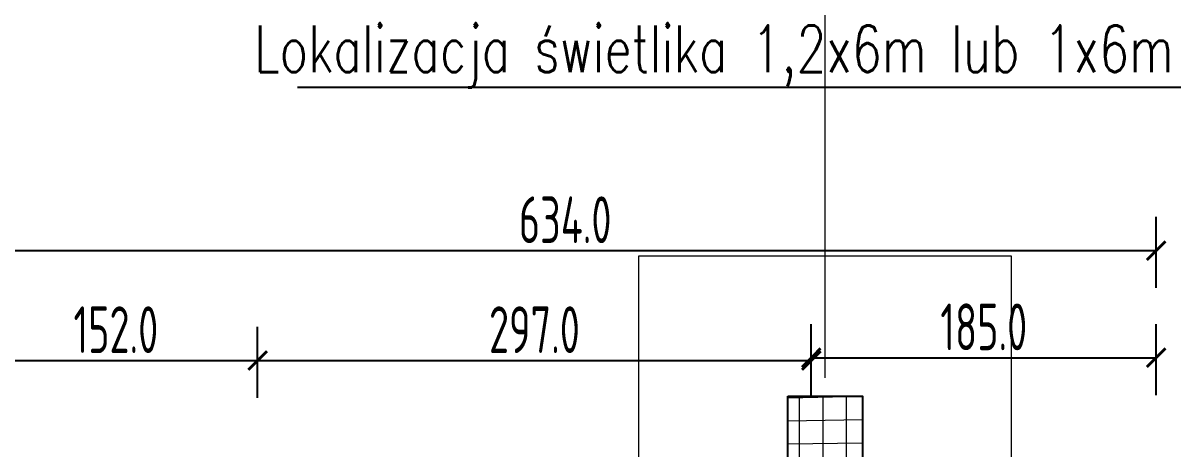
# Model space of a CAD drawing. Extents: x 6529560 to 6558080, y 5579316 to 5588131.
# Drawn here: x 6543819.47 to 6543825.64, y 5579682.44 to 5579684.72 of the extents above; entities that cross this region are included whole.
import ezdxf
from ezdxf import colors
from ezdxf.entities.mleader import LeaderData, LeaderLine
from ezdxf.math import Vec2, Vec3

# ---------------------------------------------------------------- set-up
doc = ezdxf.new("R2010")
doc.units = 0
doc.header["$MEASUREMENT"] = 0
doc.header["$PDSIZE"] = -5
doc.linetypes.add('ACAD_ISO10W100', pattern=[18, 12, -3, 0, -3])
doc.layers.get('0').update_dxf_attribs({"color": 2, "linetype": 'CONTINUOUS', "lineweight": 5})
doc.layers.get('Defpoints').update_dxf_attribs({"linetype": 'CONTINUOUS'})
for name, color, linetype, lineweight in [('arch_fundamenty na rzucie', 3, 'CONTINUOUS', 15), ('arch_osie', 181, 'CONTINUOUS', 5), ('arch_slupy wypelnienie', 9, 'CONTINUOUS', 13), ('arch_słupy', 8, 'CONTINUOUS', 25), ('arch_wymiary', 2, 'CONTINUOUS', 13)]:
    doc.layers.add(name, color=color, linetype=linetype, lineweight=lineweight)
doc.styles.add('ISO8', font='iso8.shx', dxfattribs={"width": 0.7})
doc.styles.add('styl1', font='romans.shx', dxfattribs={"width": 0.75})
doc.dimstyles.new('biura', dxfattribs={"dimtxt": 0.25, "dimasz": 0.1, "dimexe": 0.18, "dimexo": 0.0625, "dimgap": 0.04, "dimtad": 1, "dimdec": 1, "dimlfac": 100, "dimzin": 0, "dimdsep": 46, "dimtxsty": 'ISO8', "dimblk": 'ARCHTICK', "dimcen": 0.09, "dimadec": 0, "dimazin": 0, "dimtfac": 1, "dimtdec": 1, "dimtix": 1, "dimtofl": 0, "dimtmove": 0, "dimatfit": 3, "dimldrblk": 'ARCHTICK', "dimfxl": 0.2, "dimfxlon": 1, "dimtolj": 1, "dimtzin": 0, "dimarcsym": 0})

# ---------------------------------------------------------------- blocks, each defined once
blk = doc.blocks.new('_ArchTick')
at = {"color": 0, "linetype": 'ByBlock', "const_width": 0.15}
blk.add_lwpolyline([(-0.5, -0.5), (0.5, 0.5)], dxfattribs=at)
blk = doc.blocks.new('*D2567')
at = {"layer": 'arch_wymiary', "color": 0, "lineweight": -2, "transparency": 16777216}
for p, q in [((6543819.212003291, 5579683.301464302), (6543819.212003291, 5579683.681464302)), ((6543825.551878614, 5579683.301464302), (6543825.551878614, 5579683.681464302)), ((6543819.212003291, 5579683.501464303), (6543825.551878614, 5579683.501464303))]:
    blk.add_line(p, q, dxfattribs=at)
at = {"layer": 'Defpoints', "color": 0, "transparency": 16777216}
for p in [(6543825.551878614, 5579683.501464303), (6543819.212003291, 5579682.221068221, 8.356679206e-07), (6543825.551878614, 5579682.221169276, 8.356679206e-07)]:
    blk.add_point(p, dxfattribs=at)
at = {"layer": 'arch_wymiary', "color": 0, "lineweight": -2, "transparency": 16777216, "xscale": 0.1, "yscale": 0.1, "zscale": 0.1, "rotation": 180}
blk.add_blockref('_ArchTick', (6543819.212003291, 5579683.501464303), dxfattribs=at)
at = {"layer": 'arch_wymiary', "color": 0, "lineweight": -2, "transparency": 16777216, "xscale": 0.1, "yscale": 0.1, "zscale": 0.1}
blk.add_blockref('_ArchTick', (6543825.551878614, 5579683.501464303), dxfattribs=at)
at = {"layer": 'arch_wymiary', "color": 0, "transparency": 16777216, "insert": (6543822.381940953, 5579683.666464302), "char_height": 0.25, "attachment_point": 5, "style": 'ISO8'}
blk.add_mtext('\\A1;634.0', dxfattribs=at)
blk = doc.blocks.new('*D2563')
at = {"layer": 'arch_wymiary', "color": 0, "lineweight": -2, "transparency": 16777216}
for p, q in [((6543820.732003084, 5579682.71268064), (6543820.732003084, 5579683.092680641)), ((6543823.702003078, 5579682.71268064), (6543823.702003078, 5579683.092680641)), ((6543820.732003084, 5579682.912680641), (6543823.702003078, 5579682.912680641))]:
    blk.add_line(p, q, dxfattribs=at)
at = {"layer": 'Defpoints', "color": 0, "transparency": 16777216}
for p in [(6543823.702003078, 5579682.912680641), (6543820.732003084, 5579681.455828706, 8.356679206e-07), (6543823.702003078, 5579681.462613184, 8.356679206e-07)]:
    blk.add_point(p, dxfattribs=at)
at = {"layer": 'arch_wymiary', "color": 0, "lineweight": -2, "transparency": 16777216, "xscale": 0.1, "yscale": 0.1, "zscale": 0.1, "rotation": 180}
blk.add_blockref('_ArchTick', (6543820.732003084, 5579682.912680641), dxfattribs=at)
at = {"layer": 'arch_wymiary', "color": 0, "lineweight": -2, "transparency": 16777216, "xscale": 0.1, "yscale": 0.1, "zscale": 0.1}
blk.add_blockref('_ArchTick', (6543823.702003078, 5579682.912680641), dxfattribs=at)
at = {"layer": 'arch_wymiary', "color": 0, "transparency": 16777216, "insert": (6543822.217003081, 5579683.077680641), "char_height": 0.25, "attachment_point": 5, "style": 'ISO8'}
blk.add_mtext('\\A1;297.0', dxfattribs=at)
blk = doc.blocks.new('*D2564')
at = {"layer": 'arch_wymiary', "color": 0, "lineweight": -2, "transparency": 16777216}
for p, q in [((6543819.212003084, 5579682.71268064), (6543819.212003084, 5579683.092680641)), ((6543820.732003084, 5579682.71268064), (6543820.732003084, 5579683.092680641)), ((6543819.212003084, 5579682.912680641), (6543820.732003084, 5579682.912680641))]:
    blk.add_line(p, q, dxfattribs=at)
at = {"layer": 'Defpoints', "color": 0, "transparency": 16777216}
for p in [(6543820.732003084, 5579682.912680641), (6543819.212003084, 5579681.451829872, 8.356679206e-07), (6543820.732003084, 5579681.455828706, 8.356679206e-07)]:
    blk.add_point(p, dxfattribs=at)
at = {"layer": 'arch_wymiary', "color": 0, "lineweight": -2, "transparency": 16777216, "xscale": 0.1, "yscale": 0.1, "zscale": 0.1, "rotation": 180}
blk.add_blockref('_ArchTick', (6543819.212003084, 5579682.912680641), dxfattribs=at)
at = {"layer": 'arch_wymiary', "color": 0, "lineweight": -2, "transparency": 16777216, "xscale": 0.1, "yscale": 0.1, "zscale": 0.1}
blk.add_blockref('_ArchTick', (6543820.732003084, 5579682.912680641), dxfattribs=at)
at = {"layer": 'arch_wymiary', "color": 0, "transparency": 16777216, "insert": (6543819.972003084, 5579683.077680641), "char_height": 0.25, "attachment_point": 5, "style": 'ISO8'}
blk.add_mtext('\\A1;152.0', dxfattribs=at)
blk = doc.blocks.new('*D2565')
at = {"layer": 'arch_wymiary', "color": 0, "lineweight": -2, "transparency": 16777216}
for p, q in [((6543823.702003078, 5579682.72768064), (6543823.702003078, 5579683.10768064)), ((6543825.552348002, 5579682.727780699), (6543825.552348002, 5579683.10768064)), ((6543823.702003078, 5579682.92768064), (6543825.552348002, 5579682.92768064))]:
    blk.add_line(p, q, dxfattribs=at)
at = {"layer": 'Defpoints', "color": 0, "transparency": 16777216}
for p in [(6543825.552348002, 5579682.92768064), (6543825.552348002, 5579681.503476872, -0.036821220344617), (6543823.702003078, 5579681.4752903, 8.356679206e-07)]:
    blk.add_point(p, dxfattribs=at)
at = {"layer": 'arch_wymiary', "color": 0, "lineweight": -2, "transparency": 16777216, "xscale": 0.1, "yscale": 0.1, "zscale": 0.1, "rotation": 180}
blk.add_blockref('_ArchTick', (6543823.702003078, 5579682.92768064), dxfattribs=at)
at = {"layer": 'arch_wymiary', "color": 0, "lineweight": -2, "transparency": 16777216, "xscale": 0.1, "yscale": 0.1, "zscale": 0.1}
blk.add_blockref('_ArchTick', (6543825.552348002, 5579682.92768064), dxfattribs=at)
at = {"layer": 'arch_wymiary', "color": 0, "transparency": 16777216, "insert": (6543824.62717554, 5579683.092680641), "char_height": 0.25, "attachment_point": 5, "style": 'ISO8'}
blk.add_mtext('\\A1;185.0', dxfattribs=at)

msp = doc.modelspace()

# ---------------------------------------------------------------- hatches: boundary and pattern name
at = {"layer": 'arch_slupy wypelnienie'}
h = msp.add_hatch(dxfattribs=at)
h.set_pattern_fill('ANSI37', color=256, angle=225)
h.set_pattern_definition([(270, (290.1401599897072, 366.0940922191366), (0.125, 0), []), (0, (290.1401599897072, 366.0940922191366), (0, 0.125), [])])
h.paths.add_polyline_path([(6543823.576643875, 5579682.721066276), (6543823.976643873, 5579682.721025347), (6543823.976592712, 5579682.22102535), (6543823.576592711, 5579682.221066284)])

# ---------------------------------------------------------------- linework, layer by layer
at = {"layer": 'arch_fundamenty na rzucie', "extrusion": (4.9483997e-09, 8.021447e-10, 1), "elevation": -8.42175993e-08}
msp.add_lwpolyline([(6543824.775967967, 5579683.470943577), (6543822.775967973, 5579683.471148196), (6543822.775763348, 5579681.471148211), (6543824.775763336, 5579681.470943589)], close=True, dxfattribs=at)
at = {"layer": 'arch_osie', "linetype": 'ACAD_ISO10W100', "ltscale": 0.3, "extrusion": (-4.9483178e-09, -8.026501e-10, 1), "elevation": 8.42651412e-08}
msp.add_lwpolyline([(6543823.776520428, 5579666.319213576), (6543823.776523274, 5579684.833030371)], dxfattribs=at)
at = {"layer": 'arch_słupy'}
msp.add_lwpolyline([(6543823.576643875, 5579682.721066276), (6543823.976643873, 5579682.721025347), (6543823.976592712, 5579682.22102535), (6543823.576592711, 5579682.221066284), (6543823.576643875, 5579682.721066276)], dxfattribs=at)

# ---------------------------------------------------------------- dimensions: what is measured, and where the dimension line sits
at = {"layer": 'arch_wymiary'}
for base, p1, p2, picture, middle in [((6543825.551878614, 5579683.501464303), (6543819.212003291, 5579682.221068221, 8.356679206e-07), (6543825.551878614, 5579682.221169276, 8.356679206e-07), '*D2567', (6543822.381940953, 5579683.666464302)), ((6543820.732003084, 5579682.912680641), (6543819.212003084, 5579681.451829872, 8.356679206e-07), (6543820.732003084, 5579681.455828706, 8.356679206e-07), '*D2564', (6543819.972003084, 5579683.077680641))]:
    dim = msp.add_linear_dim(base=base, p1=p1, p2=p2, dimstyle='biura', dxfattribs=at)
    dim.commit()
    dim.dimension.update_dxf_attribs({"geometry": picture, "text_midpoint": middle})
for base, p1, p2, picture, middle in [((6543823.702003078, 5579682.912680641), (6543820.732003084, 5579681.455828706, 8.356679206e-07), (6543823.702003078, 5579681.462613184, 8.356679206e-07), '*D2563', (6543822.217003081, 5579683.077680641)), ((6543825.552348002, 5579682.92768064), (6543823.702003078, 5579681.4752903, 8.356679206e-07), (6543825.552348002, 5579681.503476872, -0.036821220344617), '*D2565', (6543824.62717554, 5579683.092680641))]:
    dim = msp.add_linear_dim(base=base, p1=p1, p2=p2, dimstyle='biura', override={"dimtmove": 1}, dxfattribs=at)
    dim.commit()
    dim.dimension.update_dxf_attribs({"geometry": picture, "text_midpoint": middle})

# ---------------------------------------------------------------- leaders
at = {"color": 1, "true_color": 0xfa0000}
ml = msp.add_multileader_mtext('Standard', dxfattribs=at)
ml.set_content('Lokalizacja świetlika 1,2x6m lub 1x6m', color=(250, 0, 0), style='styl1')
ml.set_leader_properties()
ml.build(insert=Vec2(0, 0))
ml.multileader.update_dxf_attribs({"text_right_attachment_type": 6, "dogleg_length": 0.36, "arrow_head_size": 0.18})
ctx = ml.context
ctx.base_point, ctx.char_height, ctx.arrow_head_size, ctx.landing_gap_size, ctx.plane_origin = Vec3(6543819.967936586, 5579684.540836002, 0.0368469746083289), 0.25, 0.18, 0.09, Vec3(6543828.082429488, 5579678.901511031, 0.0368469746083289)
ctx.right_attachment, ctx.text_align_type = 6, 2
notes = []
notes.append((ctx, [(0, (1, 1, 0), (6543826.0972223, 5579684.374169334, 0.0368469746083289), (-1, 0), 0.36, [(0, [(6543828.082429488, 5579678.901511031, 0.0368469746083289)], 0, [])])]))
ctx.mtext.insert, ctx.mtext.alignment, ctx.mtext.flow_direction = Vec3(6543825.6472223, 5579684.707502667, 0.0368469746083289), 3, 5
for ctx, leaders in notes:
    for number, flags, end, landing, length, lines in leaders:
        leader = LeaderData()
        leader.index, (leader.has_last_leader_line, leader.has_dogleg_vector, leader.attachment_direction) = number, flags
        leader.last_leader_point, leader.dogleg_vector, leader.dogleg_length = Vec3(end), Vec3(landing), length
        for number, points, colour, breaks in lines:
            line = LeaderLine()
            line.index, line.vertices, line.color, line.breaks = number, Vec3.list(points), colors.encode_raw_color(colour), breaks
            leader.lines.append(line)
        ctx.leaders.append(leader)

doc.saveas('drawing.dxf')
